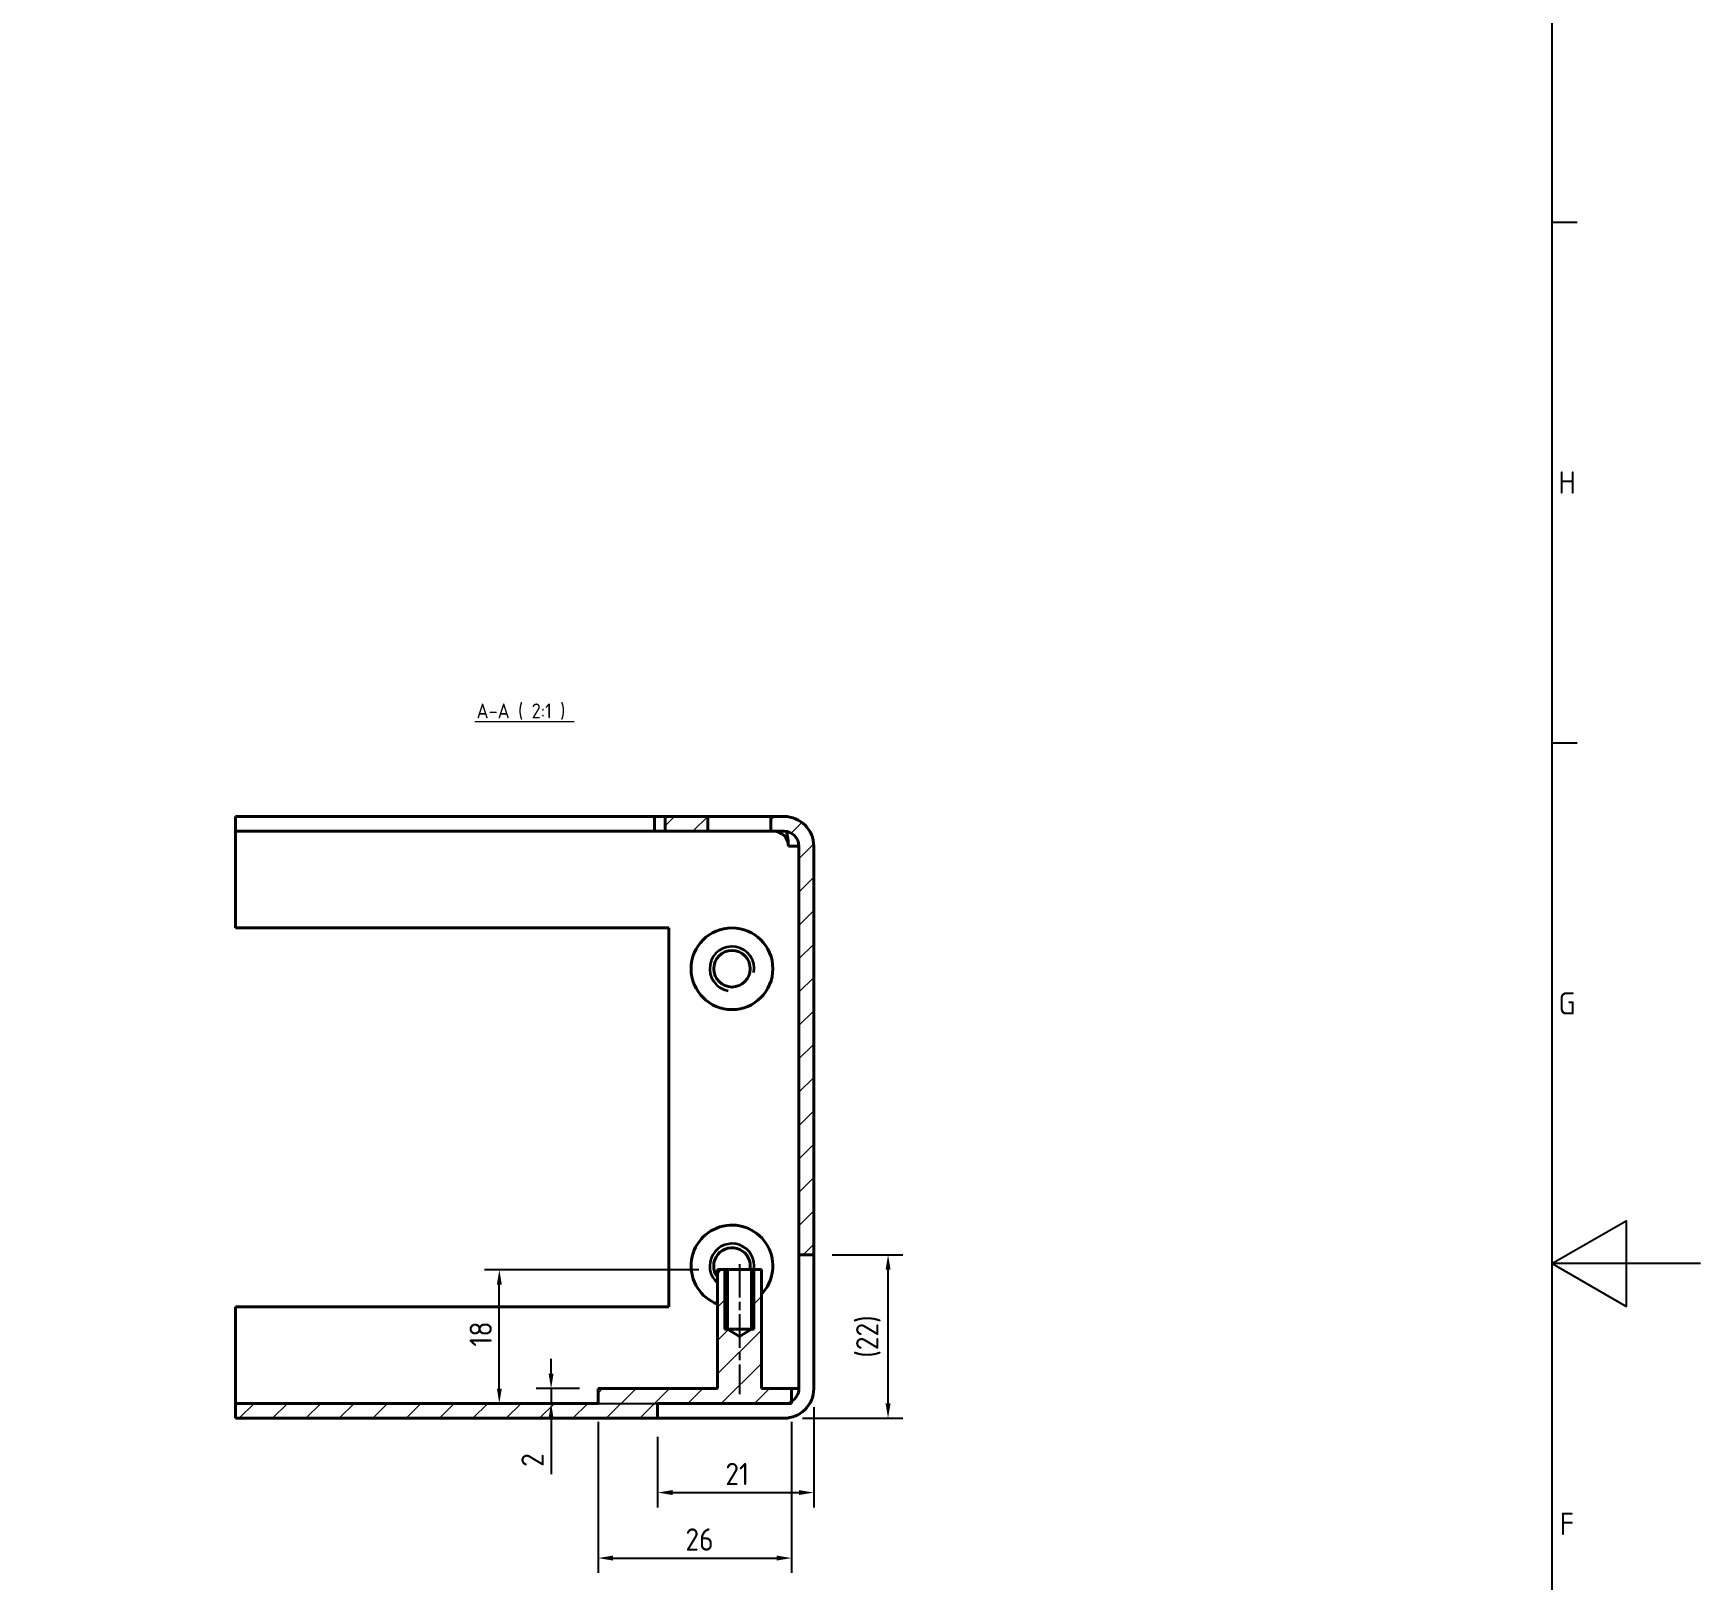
# Model space of a CAD drawing. Header units: millimetres. Extents: x 0 to 2378, y 0 to 1682.
# Drawn here: x 1929.4 to 2378, y 755.9 to 1172.1 of the extents above; entities that cross this region are included whole.
import ezdxf

# ---------------------------------------------------------------- set-up
doc = ezdxf.new("R2010")
doc.units = ezdxf.units.MM
doc.header["$LTSCALE"] = 2
doc.linetypes.add('CHAIN', pattern=[0.3543, 0.2362, -0.0295, 0.0591, -0.0295])
doc.layers.get('0').update_dxf_attribs({"color": 3, "lineweight": 25})
for name, color, linetype, lineweight in [('가시적인 것(ISO)', 3, 'Continuous', 40), ('가시적인 좁은 것(ISO)', 3, 'Continuous', 35), ('경계(ISO)', 7, 'Continuous', 25), ('기호(ISO)', 5, 'Continuous', 25), ('스케치 형상(ISO)', 3, 'Continuous', 25), ('중심선(ISO)', 1, 'Continuous', 25), ('치수(ISO)', 2, 'Continuous', 25), ('해치(ISO)', 7, 'Continuous', 18)]:
    doc.layers.add(name, color=color, linetype=linetype, lineweight=lineweight)
doc.styles.add('문자 텍스트_M2B', font='isocp.shx')
doc.styles.add('치수 텍스트_PSTEK_POSCO', font='isocp.shx')
doc.styles.add('텍스트 스타일512', font='isocp.shx')
doc.dimstyles.new('치수_PSTEK_POSCO', dxfattribs={"dimscale": 2, "dimtxt": 3, "dimasz": 2, "dimexe": 2, "dimexo": 2.5, "dimgap": 1, "dimtad": 1, "dimrnd": 1e-08, "dimdsep": 46, "dimtxsty": '치수 텍스트_PSTEK_POSCO', "dimcen": 0.09, "dimdle": 10, "dimclrd": 7, "dimclre": 7, "dimclrt": 2, "dimadec": 1, "dimazin": 2, "dimtfac": 1, "dimtmove": 0, "dimatfit": 3, "dimfxl": 0, "dimtolj": 1, "dimlwd": -1, "dimlwe": -1, "dimarcsym": 0})

# ---------------------------------------------------------------- blocks, each defined once
blk = doc.blocks.new('경계 Default Border')
at = {"layer": '경계(ISO)'}
for p, q in [((1169, 560.67), (1172.4, 560.67)), ((1169, 490.58), (1172.4, 490.58))]:
    blk.add_line(p, q, dxfattribs=at)
at = {"layer": '경계(ISO)', "flags": 128}
for points in [[(20, 20), (20, 821), (1169, 821), (1169, 20), (20, 20)], [(1189, 420.5), (1169, 420.5), (1179, 426.27), (1179, 414.73), (1169, 420.5)]]:
    blk.add_lwpolyline(points, dxfattribs=at)
at = {"layer": '경계(ISO)', "color": 2, "char_height": 3, "attachment_point": 7, "style": '문자 텍스트_M2B'}
for s, insert in [('H', (1169.88, 524.12)), ('G', (1169.88, 454.01)), ('F', (1170.04, 383.96))]:
    blk.add_mtext(s, dxfattribs=dict(at, insert=insert))
blk = doc.blocks.new('*D24')
at = {"layer": 'Defpoints', "color": 0, "transparency": 16777216}
for p in [(2139.35, 807.35), (2097.35, 799.35), (2139.35, 779.35)]:
    blk.add_point(p, dxfattribs=at)
at = {"layer": '치수(ISO)', "color": 7, "transparency": 16777216}
for p, q in [((2139.35, 802.35), (2139.35, 775.35)), ((2097.35, 794.35), (2097.35, 775.35)), ((2101.35, 779.35), (2135.35, 779.35))]:
    blk.add_line(p, q, dxfattribs=at)
for points in [[(2101.35, 780.02), (2101.35, 778.69), (2097.35, 779.35)], [(2135.35, 780.02), (2135.35, 778.69), (2139.35, 779.35)]]:
    blk.add_solid(points, dxfattribs=at)
at = {"layer": '치수(ISO)', "color": 2, "transparency": 16777216, "insert": (2115.57, 784.35), "char_height": 6, "attachment_point": 4, "style": '치수 텍스트_PSTEK_POSCO'}
blk.add_mtext('\\A1;21', dxfattribs=at)
blk = doc.blocks.new('*D25')
at = {"layer": 'Defpoints', "color": 0, "transparency": 16777216}
for p in [(2139.35, 843.35), (2159.35, 843.35), (2131.35, 799.35)]:
    blk.add_point(p, dxfattribs=at)
at = {"layer": '치수(ISO)', "color": 7, "transparency": 16777216}
for p, q in [((2144.35, 843.35), (2163.35, 843.35)), ((2159.35, 803.35), (2159.35, 839.35)), ((2136.35, 799.35), (2163.35, 799.35))]:
    blk.add_line(p, q, dxfattribs=at)
for points in [[(2158.68, 839.35), (2160.01, 839.35), (2159.35, 843.35)], [(2158.68, 803.35), (2160.01, 803.35), (2159.35, 799.35)]]:
    blk.add_solid(points, dxfattribs=at)
at = {"layer": '치수(ISO)', "color": 2, "transparency": 16777216, "insert": (2154.05, 815.66), "char_height": 6, "attachment_point": 4, "rotation": 90, "style": '치수 텍스트_PSTEK_POSCO'}
blk.add_mtext('\\A1;(22)', dxfattribs=at)
blk = doc.blocks.new('*D72')
at = {"layer": 'Defpoints', "color": 0, "transparency": 16777216}
for p in [(2081.35, 803.35), (2133.35, 803.35), (2133.35, 761.72)]:
    blk.add_point(p, dxfattribs=at)
at = {"layer": '치수(ISO)', "color": 7, "transparency": 16777216}
for p, q in [((2081.35, 798.35), (2081.35, 757.72)), ((2133.35, 798.35), (2133.35, 757.72)), ((2085.35, 761.72), (2129.35, 761.72))]:
    blk.add_line(p, q, dxfattribs=at)
for points in [[(2085.35, 762.38), (2085.35, 761.05), (2081.35, 761.72)], [(2129.35, 762.38), (2129.35, 761.05), (2133.35, 761.72)]]:
    blk.add_solid(points, dxfattribs=at)
at = {"layer": '치수(ISO)', "color": 2, "transparency": 16777216, "insert": (2104.82, 766.72), "char_height": 6, "attachment_point": 4, "style": '치수 텍스트_PSTEK_POSCO'}
blk.add_mtext('\\A1;26', dxfattribs=at)
blk = doc.blocks.new('*D73')
at = {"layer": 'Defpoints', "color": 0, "transparency": 16777216}
for p in [(2068.68, 807.35), (2081.35, 807.35), (2081.35, 803.35)]:
    blk.add_point(p, dxfattribs=at)
at = {"layer": '치수(ISO)', "color": 7, "transparency": 16777216}
for p, q in [((2068.68, 811.35), (2068.68, 815.35)), ((2076.35, 807.35), (2064.68, 807.35)), ((2076.35, 803.35), (2064.68, 803.35)), ((2068.68, 807.35), (2068.68, 803.35)), ((2068.68, 799.35), (2068.68, 784.27))]:
    blk.add_line(p, q, dxfattribs=at)
for points in [[(2068.01, 811.35), (2069.34, 811.35), (2068.68, 807.35)], [(2068.01, 799.35), (2069.34, 799.35), (2068.68, 803.35)]]:
    blk.add_solid(points, dxfattribs=at)
at = {"layer": '치수(ISO)', "color": 2, "transparency": 16777216, "insert": (2063.68, 786.27), "char_height": 6, "attachment_point": 4, "rotation": 90, "style": '치수 텍스트_PSTEK_POSCO'}
blk.add_mtext('\\A1;2', dxfattribs=at)
blk = doc.blocks.new('*D74')
at = {"layer": 'Defpoints', "color": 0, "transparency": 16777216}
for p in [(2054.74, 839.35), (2113.45, 839.35), (2081.35, 803.35)]:
    blk.add_point(p, dxfattribs=at)
at = {"layer": '치수(ISO)', "color": 7, "transparency": 16777216}
for p, q in [((2108.45, 839.35), (2050.74, 839.35)), ((2054.74, 807.35), (2054.74, 835.35)), ((2076.35, 803.35), (2050.74, 803.35))]:
    blk.add_line(p, q, dxfattribs=at)
for points in [[(2054.08, 835.35), (2055.41, 835.35), (2054.74, 839.35)], [(2054.08, 807.35), (2055.41, 807.35), (2054.74, 803.35)]]:
    blk.add_solid(points, dxfattribs=at)
at = {"layer": '치수(ISO)', "color": 2, "transparency": 16777216, "insert": (2049.74, 818.65), "char_height": 6, "attachment_point": 4, "rotation": 90, "style": '치수 텍스트_PSTEK_POSCO'}
blk.add_mtext('\\A1;18', dxfattribs=at)

msp = doc.modelspace()

# ---------------------------------------------------------------- hatches: boundary and pattern name
at = {"layer": '해치(ISO)'}
h = msp.add_hatch(dxfattribs=at)
h.set_pattern_fill('ANSI31', color=256, scale=50.8, style=0)
h.set_pattern_definition([(45, (0, 0), (-4.490128, 4.490128), [])])
h.paths.add_polyline_path([(2110.847, 961.354), (2099.347, 961.354), (2099.347, 957.354), (2110.847, 957.354)])
h.paths.add_polyline_path([(1983.719, 799.354), (2097.347, 799.354), (2097.347, 803.354), (2133.347, 803.354), (2133.347, 807.354), (2125.247, 807.354), (2125.247, 839.354), (2122.589, 839.354), (2122.589, 823.354), (2119.347, 821.406), (2116.105, 823.354), (2116.105, 839.354), (2113.447, 839.354), (2113.447, 807.354), (2081.347, 807.354), (2081.347, 803.354), (1983.719, 803.354)])
edge = h.paths.add_edge_path()
edge.add_ellipse((2131.347, 953.354), major_axis=(0, 4), ratio=1, start_angle=270, end_angle=360)
edge.add_line((2131.347, 957.354), (2127.847, 957.354))
edge.add_line((2127.847, 957.354), (2127.847, 961.354))
edge.add_line((2127.847, 961.354), (2131.347, 961.354))
edge.add_ellipse((2131.347, 953.354), major_axis=(8, 0), ratio=1, start_angle=0, end_angle=90, ccw=False)
edge.add_line((2139.347, 953.354), (2139.347, 843.354))
edge.add_line((2139.347, 843.354), (2135.347, 843.354))
edge.add_line((2135.347, 843.354), (2135.347, 953.354))

# ---------------------------------------------------------------- linework, layer by layer
at = {"layer": '가시적인 것(ISO)'}
for p, q in [((1983.719, 957.354), (1983.719, 961.354)), ((2096.519, 961.354), (1983.719, 961.354)), ((2099.347, 961.354), (2096.519, 961.354)), ((2096.519, 961.354), (2096.519, 957.354)), ((2110.847, 961.354), (2099.347, 961.354)), ((2099.347, 961.354), (2099.347, 957.354)), ((2110.847, 957.354), (2110.847, 961.354)), ((2110.847, 961.354), (2127.847, 961.354)), ((2131.347, 961.354), (2127.847, 961.354)), ((2127.847, 961.354), (2127.847, 957.354)), ((1983.719, 953.354), (1983.719, 957.354)), ((2096.519, 957.354), (1983.719, 957.354)), ((2096.519, 957.354), (2099.347, 957.354)), ((2099.347, 957.354), (2110.847, 957.354)), ((2127.847, 957.354), (2110.847, 957.354)), ((2127.847, 957.354), (2131.347, 957.354)), ((1983.719, 931.354), (1983.719, 953.354)), ((2135.347, 953.354), (2132.519, 953.354)), ((2135.347, 953.354), (2135.347, 843.354)), ((2139.347, 843.354), (2139.347, 953.354)), ((1983.719, 931.354), (2100.347, 931.354)), ((2100.347, 931.354), (2100.347, 829.354)), ((2116.105, 839.354), (2113.447, 839.354)), ((2113.447, 839.354), (2113.447, 807.354)), ((2116.105, 823.354), (2116.105, 839.354)), ((2116.105, 839.354), (2122.589, 839.354)), ((2125.247, 839.354), (2122.589, 839.354)), ((2122.589, 839.354), (2122.589, 823.354)), ((2125.247, 807.354), (2125.247, 839.354)), ((2135.347, 843.354), (2139.347, 843.354)), ((2135.347, 807.354), (2135.347, 843.354)), ((2139.347, 843.354), (2139.347, 807.354)), ((1983.719, 807.354), (1983.719, 829.354)), ((2100.347, 829.354), (1983.719, 829.354)), ((2123.347, 823.354), (2115.347, 823.354)), ((2119.347, 821.406), (2116.105, 823.354)), ((2122.589, 823.354), (2116.105, 823.354)), ((2122.589, 823.354), (2119.347, 821.406)), ((1983.719, 803.354), (1983.719, 807.354)), ((2081.347, 803.354), (1983.719, 803.354)), ((1983.719, 803.354), (1983.719, 799.354)), ((2113.447, 807.354), (2081.347, 807.354)), ((2081.347, 807.354), (2081.347, 803.354)), ((2097.347, 799.354), (2097.347, 803.354)), ((2097.347, 803.354), (2133.347, 803.354)), ((2133.347, 807.354), (2125.247, 807.354)), ((2133.347, 803.354), (2133.347, 807.354)), ((2133.347, 807.354), (2135.347, 807.354)), ((1983.719, 799.354), (2097.347, 799.354)), ((2131.347, 799.354), (2097.347, 799.354))]:
    msp.add_line(p, q, dxfattribs=at)
for radius in [11, 4.917]:
    msp.add_circle((2117.347, 920.354), radius, dxfattribs=at)
for centre, radius, start, end in [((2131.347, 953.354), 8, 0, 90), ((2128.519, 953.354), 4, 0, 90), ((2131.347, 953.354), 4, 0, 90), ((2117.347, 840.354), 11, 315.90457, 249.23441), ((2117.347, 840.354), 4.917, 348.26555, 217.51758), ((2131.347, 807.354), 8, 270, 0), ((2131.347, 807.354), 4, 300, 0)]:
    msp.add_arc(centre, radius, start, end, dxfattribs=at)
msp.add_open_spline([(2132.519, 953.354), (2132.519, 954.73), (2132.329, 956.096), (2131.991, 957.294)], degree=3, dxfattribs=at)
at = {"layer": '가시적인 좁은 것(ISO)'}
for p, q in [((2115.347, 839.354), (2115.347, 823.354)), ((2123.347, 823.354), (2123.347, 839.354))]:
    msp.add_line(p, q, dxfattribs=at)
for centre, start, end in [((2117.347, 920.354), 350, 260), ((2117.347, 840.354), 350.40593, 229.4584)]:
    msp.add_arc(centre, 6, start, end, dxfattribs=at)
at = {"layer": '기호(ISO)', "color": 7, "lineweight": 18}
msp.add_line((2048.198, 986.93), (2074.868, 986.93), dxfattribs=at)
at = {"layer": '스케치 형상(ISO)'}
msp.add_line((2081.347, 803.354), (2101.347, 803.354), dxfattribs=at)
at = {"layer": '중심선(ISO)', "linetype": 'CHAIN', "ltscale": 19.051651}
msp.add_line((2119.347, 840.854), (2119.347, 805.854), dxfattribs=at)

# ---------------------------------------------------------------- block references
at = {"xscale": 2, "yscale": 2, "zscale": 2}
msp.add_blockref('경계 Default Border', (0, 0), dxfattribs=at)

# ---------------------------------------------------------------- texts
at = {"layer": '기호(ISO)', "color": 7, "insert": (2048.617, 987.372), "char_height": 4, "attachment_point": 7, "style": '텍스트 스타일512'}
msp.add_mtext('A-A ( 2:1 )', dxfattribs=at)

# ---------------------------------------------------------------- dimensions: what is measured, and where the dimension line sits
at = {"layer": '치수(ISO)', "color": 7}
for base, p1, p2, angle, override, picture, middle in [((2054.743, 839.354), (2081.347, 803.354), (2113.447, 839.354), 90, {"dimdec": 2, "dimlfac": 0.5, "dimtp": 0, "dimtm": 0, "dimtdec": 2, "dimtofl": 0, "dimatfit": 1}, '*D74', (2054.743, 821.354)), ((2068.676, 807.354), (2081.347, 803.354), (2081.347, 807.354), 90, {"dimdec": 2, "dimlfac": 0.5, "dimtp": 0, "dimtm": 0, "dimtdec": 2, "dimtofl": 1, "dimatfit": 1}, '*D73', (2068.676, 787.727)), ((2133.347, 761.716), (2081.347, 803.354), (2133.347, 803.354), 180, {"dimdec": 2, "dimlfac": 0.5, "dimtp": 0, "dimtm": 0, "dimtdec": 2, "dimtofl": 0, "dimatfit": 1}, '*D72', (2108.347, 761.716)), ((2139.347, 779.354), (2097.347, 799.354), (2139.347, 807.354), 180, {"dimdec": 2, "dimlfac": 0.5, "dimtp": 0, "dimtm": 0, "dimtdec": 2, "dimtofl": 0, "dimatfit": 1}, '*D24', (2118.347, 779.354))]:
    dim = msp.add_linear_dim(base=base, p1=p1, p2=p2, angle=angle, dimstyle='치수_PSTEK_POSCO', override=override, dxfattribs=at)
    dim.commit()
    dim.dimension.update_dxf_attribs({"geometry": picture, "text_midpoint": middle, "dimtype": 160})
dim = msp.add_linear_dim(base=(2159.347, 843.354), p1=(2131.347, 799.354), p2=(2139.347, 843.354), angle=90, text='(<>)', dimstyle='치수_PSTEK_POSCO', override={"dimgap": 1, "dimdec": 2, "dimlfac": 0.5, "dimtol": 0, "dimlim": 0, "dimtp": 0, "dimtm": 0, "dimtdec": 2, "dimtofl": 0, "dimatfit": 1}, dxfattribs=at)
dim.commit()
dim.dimension.update_dxf_attribs({"geometry": '*D25', "text_midpoint": (2159.347, 821.354), "dimtype": 160})

doc.saveas('drawing.dxf')
